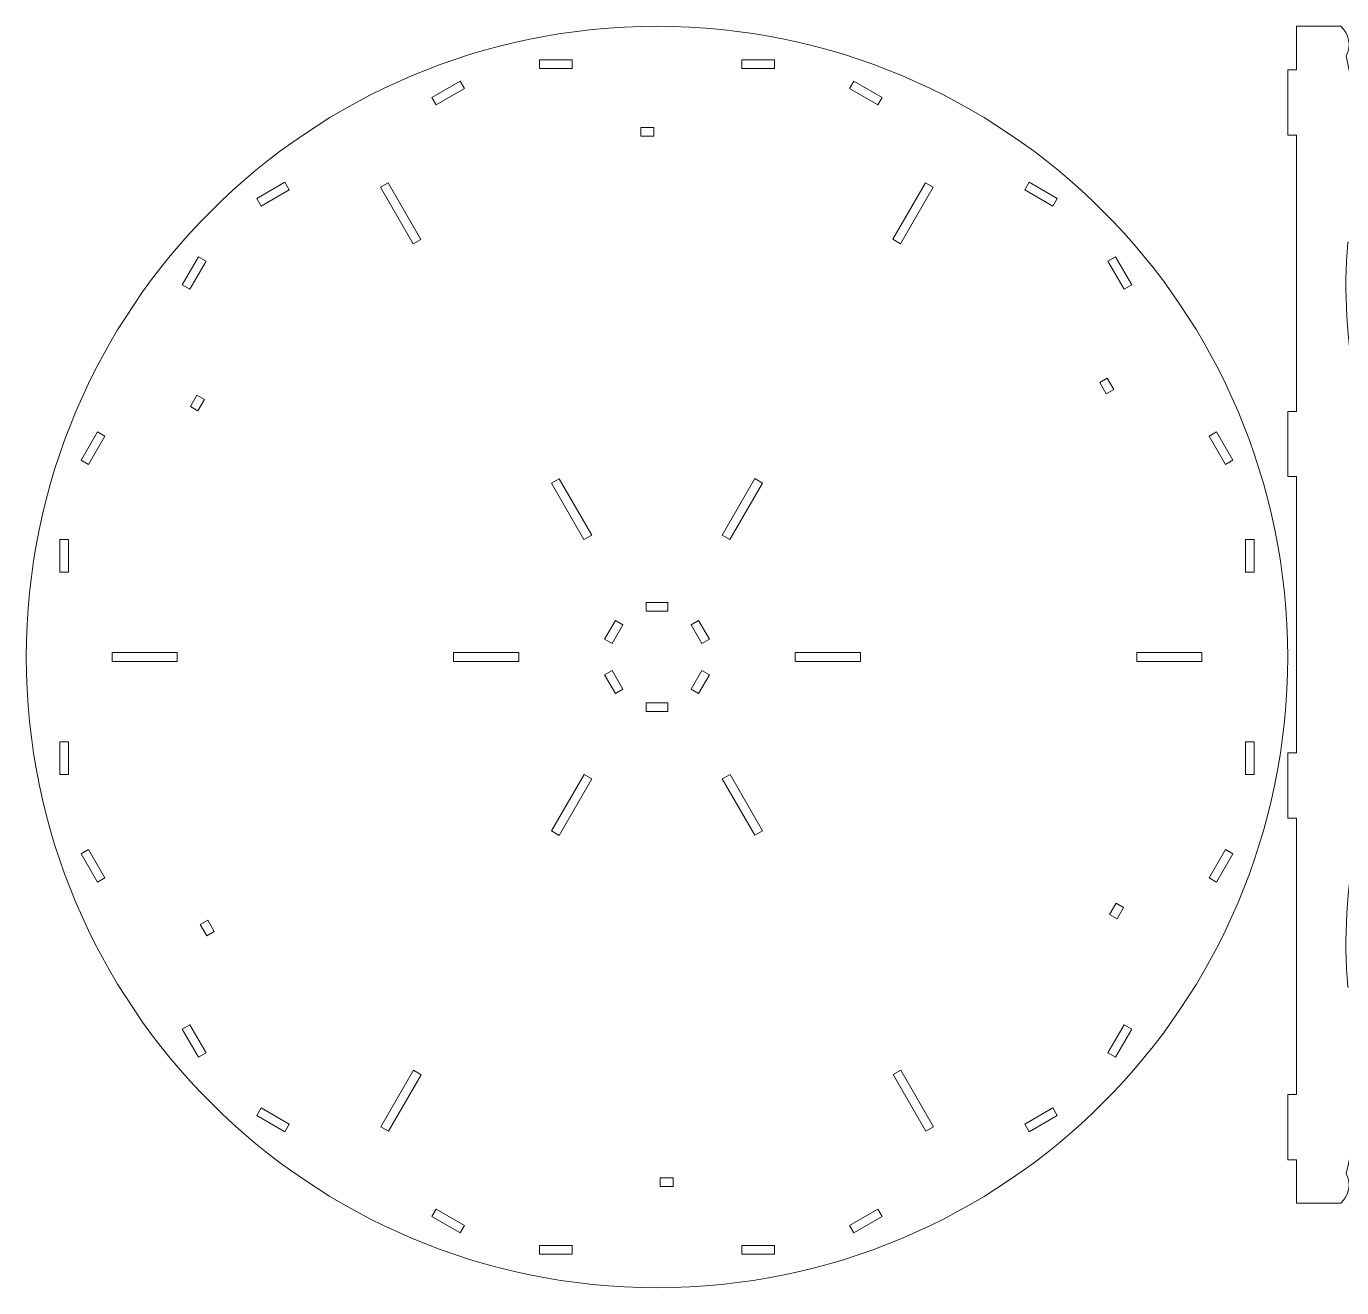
# Model space of a CAD drawing. Header units: millimetres. Extents: x -483 to 483, y -214 to 218.
# Drawn here: x -482.8 to -36.9, y -213.8 to 213.8 of the extents above; entities that cross this region are included whole.
import ezdxf

# ---------------------------------------------------------------- set-up
doc = ezdxf.new("R2010")
doc.units = ezdxf.units.MM
doc.header["$MEASUREMENT"] = 0
doc.layers.add('Layer 1', color=7, linetype='Continuous')

msp = doc.modelspace()

# ---------------------------------------------------------------- linework, layer by layer
at = {"layer": 'Layer 1', "color": 250, "lineweight": 20}
for points, knots in [([(-55.1823, -0.0121), (-55.1823, 118.0758), (-150.9114, 213.8049), (-268.9993, 213.8049), (-268.9993, 213.8049), (-387.0872, 213.8049), (-482.8163, 118.0758), (-482.8163, -0.0121), (-482.8163, -0.0121), (-482.8163, -118.0999), (-387.0872, -213.829), (-268.9993, -213.829), (-268.9993, -213.829), (-150.9114, -213.829), (-55.1823, -118.0999), (-55.1823, -0.0121)], [0, 0, 0, 0, 0.2, 0.2, 0.2, 0.2, 0.4, 0.4, 0.4, 0.4, 0.6, 0.6, 0.6, 0.6, 1, 1, 1, 1]), ([(-33.8007, 151.3284), (-30.4779, 168.7004), (-31.0252, 186.596), (-35.4088, 203.74), (-35.4088, 203.74), (-33.5289, 207.0963), (-34.2873, 211.3137), (-37.2188, 213.8049), (-37.2188, 213.8049), (-37.2188, 213.8049), (-52.2331, 213.8049), (-52.2331, 213.8049), (-52.2331, 213.8049), (-52.2331, 213.8049), (-52.2331, 199.0589), (-52.2331, 199.0589), (-52.2331, 199.0589), (-52.2331, 199.0589), (-55.1823, 199.0589), (-55.1823, 199.0589), (-55.1823, 199.0589), (-55.1823, 199.0589), (-55.1823, 176.9399), (-55.1823, 176.9399), (-55.1823, 176.9399), (-55.1823, 176.9399), (-52.2331, 176.9399), (-52.2331, 176.9399), (-52.2331, 176.9399), (-52.2331, 176.9399), (-52.2331, 83.2594), (-52.2331, 83.2594), (-52.2331, 83.2594), (-52.2331, 83.2594), (-55.1823, 83.2594), (-55.1823, 83.2594), (-55.1823, 83.2594), (-55.1823, 83.2594), (-55.1823, 61.1404), (-55.1823, 61.1404), (-55.1823, 61.1404), (-55.1823, 61.1404), (-52.2331, 61.1404), (-52.2331, 61.1404), (-52.2331, 61.1404), (-52.2331, 61.1404), (-52.2331, -32.5402), (-52.2331, -32.5402), (-52.2331, -32.5402), (-52.2331, -32.5402), (-55.1823, -32.5402), (-55.1823, -32.5402), (-55.1823, -32.5402), (-55.1823, -32.5402), (-55.1823, -54.6591), (-55.1823, -54.6591), (-55.1823, -54.6591), (-55.1823, -54.6591), (-52.2331, -54.6591), (-52.2331, -54.6591), (-52.2331, -54.6591), (-52.2331, -54.6591), (-52.2331, -148.3398), (-52.2331, -148.3398), (-52.2331, -148.3398), (-52.2331, -148.3398), (-55.1823, -148.3398), (-55.1823, -148.3398), (-55.1823, -148.3398), (-55.1823, -148.3398), (-55.1823, -170.4587), (-55.1823, -170.4587), (-55.1823, -170.4587), (-55.1823, -170.4587), (-52.2331, -170.4587), (-52.2331, -170.4587), (-52.2331, -170.4587), (-52.2331, -170.4587), (-52.2331, -185.2047), (-52.2331, -185.2047), (-52.2331, -185.2047), (-52.2331, -185.2047), (-37.2188, -185.2047), (-37.2188, -185.2047), (-37.2188, -185.2047), (-34.2873, -182.7136), (-33.5289, -178.4962), (-35.4088, -175.1398), (-35.4088, -175.1398), (-30.9377, -157.6536), (-30.4576, -139.3856), (-34.0043, -121.6888), (-34.0043, -121.6888), (-30.5012, -119.3784), (-31.2385, -113.0612), (-34.7416, -111.8569), (-34.7416, -111.8569), (-38.3007, -78.5049), (-26.9138, -45.6013), (-30.897, -12.243), (-30.897, -12.243), (-28.0067, -10.9196), (-26.4623, -7.7313), (-27.2155, -4.6429), (-27.2155, -4.6429), (-27.2155, -4.6429), (-27.2155, 33.2431), (-27.2155, 33.2431), (-27.2155, 33.2431), (-26.4623, 36.3314), (-28.0067, 39.5198), (-30.897, 40.8432), (-30.897, 40.8432), (-26.9138, 74.2015), (-38.3007, 107.105), (-34.7416, 140.4571), (-34.7416, 140.4571), (-31.308, 141.6376), (-30.5316, 147.7298), (-33.8007, 150.1467), (-33.8007, 150.1467), (-33.8007, 150.1467), (-33.8007, 151.3284), (-33.8007, 151.3284)], [0, 0, 0, 0, 0.03125, 0.03125, 0.03125, 0.03125, 0.0625, 0.0625, 0.0625, 0.0625, 0.09375, 0.09375, 0.09375, 0.09375, 0.125, 0.125, 0.125, 0.125, 0.15625, 0.15625, 0.15625, 0.15625, 0.1875, 0.1875, 0.1875, 0.1875, 0.21875, 0.21875, 0.21875, 0.21875, 0.25, 0.25, 0.25, 0.25, 0.28125, 0.28125, 0.28125, 0.28125, 0.3125, 0.3125, 0.3125, 0.3125, 0.34375, 0.34375, 0.34375, 0.34375, 0.375, 0.375, 0.375, 0.375, 0.40625, 0.40625, 0.40625, 0.40625, 0.4375, 0.4375, 0.4375, 0.4375, 0.46875, 0.46875, 0.46875, 0.46875, 0.5, 0.5, 0.5, 0.5, 0.53125, 0.53125, 0.53125, 0.53125, 0.5625, 0.5625, 0.5625, 0.5625, 0.59375, 0.59375, 0.59375, 0.59375, 0.625, 0.625, 0.625, 0.625, 0.65625, 0.65625, 0.65625, 0.65625, 0.6875, 0.6875, 0.6875, 0.6875, 0.71875, 0.71875, 0.71875, 0.71875, 0.75, 0.75, 0.75, 0.75, 0.78125, 0.78125, 0.78125, 0.78125, 0.8125, 0.8125, 0.8125, 0.8125, 0.84375, 0.84375, 0.84375, 0.84375, 0.875, 0.875, 0.875, 0.875, 0.90625, 0.90625, 0.90625, 0.90625, 0.9375, 0.9375, 0.9375, 0.9375, 1, 1, 1, 1]), ([(-297.757, 199.4931), (-297.757, 199.4931), (-308.8165, 199.4931), (-308.8165, 199.4931), (-308.8165, 199.4931), (-308.8165, 199.4931), (-308.8165, 202.4423), (-308.8165, 202.4423), (-308.8165, 202.4423), (-308.8165, 202.4423), (-297.757, 202.4423), (-297.757, 202.4423), (-297.757, 202.4423), (-297.757, 202.4423), (-297.757, 199.4931), (-297.757, 199.4931)], [0, 0, 0, 0, 0.2, 0.2, 0.2, 0.2, 0.4, 0.4, 0.4, 0.4, 0.6, 0.6, 0.6, 0.6, 1, 1, 1, 1]), ([(-229.1821, 199.4931), (-229.1821, 199.4931), (-240.2416, 199.4931), (-240.2416, 199.4931), (-240.2416, 199.4931), (-240.2416, 199.4931), (-240.2416, 202.4423), (-240.2416, 202.4423), (-240.2416, 202.4423), (-240.2416, 202.4423), (-229.1821, 202.4423), (-229.1821, 202.4423), (-229.1821, 202.4423), (-229.1821, 202.4423), (-229.1821, 199.4931), (-229.1821, 199.4931)], [0, 0, 0, 0, 0.2, 0.2, 0.2, 0.2, 0.4, 0.4, 0.4, 0.4, 0.6, 0.6, 0.6, 0.6, 1, 1, 1, 1]), ([(-334.2692, 192.6731), (-334.2692, 192.6731), (-343.847, 187.1434), (-343.847, 187.1434), (-343.847, 187.1434), (-343.847, 187.1434), (-345.3216, 189.6974), (-345.3216, 189.6974), (-345.3216, 189.6974), (-345.3216, 189.6974), (-335.7438, 195.2272), (-335.7438, 195.2272), (-335.7438, 195.2272), (-335.7438, 195.2272), (-334.2692, 192.6731), (-334.2692, 192.6731)], [0, 0, 0, 0, 0.2, 0.2, 0.2, 0.2, 0.4, 0.4, 0.4, 0.4, 0.6, 0.6, 0.6, 0.6, 1, 1, 1, 1]), ([(-194.1516, 187.1434), (-194.1516, 187.1434), (-203.7294, 192.6731), (-203.7294, 192.6731), (-203.7294, 192.6731), (-203.7294, 192.6731), (-202.2548, 195.2272), (-202.2548, 195.2272), (-202.2548, 195.2272), (-202.2548, 195.2272), (-192.677, 189.6974), (-192.677, 189.6974), (-192.677, 189.6974), (-192.677, 189.6974), (-194.1516, 187.1434), (-194.1516, 187.1434)], [0, 0, 0, 0, 0.2, 0.2, 0.2, 0.2, 0.4, 0.4, 0.4, 0.4, 0.6, 0.6, 0.6, 0.6, 1, 1, 1, 1]), ([(-270.1053, 176.5122), (-270.1053, 176.5122), (-274.5291, 176.5122), (-274.5291, 176.5122), (-274.5291, 176.5122), (-274.5291, 176.5122), (-274.5291, 179.4614), (-274.5291, 179.4614), (-274.5291, 179.4614), (-274.5291, 179.4614), (-270.1053, 179.4614), (-270.1053, 179.4614), (-270.1053, 179.4614), (-270.1053, 179.4614), (-270.1053, 176.5122), (-270.1053, 176.5122)], [0, 0, 0, 0, 0.2, 0.2, 0.2, 0.2, 0.4, 0.4, 0.4, 0.4, 0.6, 0.6, 0.6, 0.6, 1, 1, 1, 1]), ([(-393.6568, 158.3856), (-393.6568, 158.3856), (-403.2347, 152.8558), (-403.2347, 152.8558), (-403.2347, 152.8558), (-403.2347, 152.8558), (-404.7093, 155.4099), (-404.7093, 155.4099), (-404.7093, 155.4099), (-404.7093, 155.4099), (-395.1314, 160.9396), (-395.1314, 160.9396), (-395.1314, 160.9396), (-395.1314, 160.9396), (-393.6568, 158.3856), (-393.6568, 158.3856)], [0, 0, 0, 0, 0.2, 0.2, 0.2, 0.2, 0.4, 0.4, 0.4, 0.4, 0.6, 0.6, 0.6, 0.6, 1, 1, 1, 1]), ([(-360.1019, 160.7314), (-360.1019, 160.7314), (-349.0424, 141.5757), (-349.0424, 141.5757), (-349.0424, 141.5757), (-349.0424, 141.5757), (-351.6603, 140.0643), (-351.6603, 140.0643), (-351.6603, 140.0643), (-351.6603, 140.0643), (-362.7198, 159.2199), (-362.7198, 159.2199), (-362.7198, 159.2199), (-362.7198, 159.2199), (-360.1019, 160.7314), (-360.1019, 160.7314)], [0, 0, 0, 0, 0.2, 0.2, 0.2, 0.2, 0.4, 0.4, 0.4, 0.4, 0.6, 0.6, 0.6, 0.6, 1, 1, 1, 1]), ([(-189.02, 141.6126), (-189.02, 141.6126), (-177.9605, 160.7682), (-177.9605, 160.7682), (-177.9605, 160.7682), (-177.9605, 160.7682), (-175.3426, 159.2568), (-175.3426, 159.2568), (-175.3426, 159.2568), (-175.3426, 159.2568), (-186.4021, 140.1011), (-186.4021, 140.1011), (-186.4021, 140.1011), (-186.4021, 140.1011), (-189.02, 141.6126), (-189.02, 141.6126)], [0, 0, 0, 0, 0.2, 0.2, 0.2, 0.2, 0.4, 0.4, 0.4, 0.4, 0.6, 0.6, 0.6, 0.6, 1, 1, 1, 1]), ([(-134.7639, 152.8558), (-134.7639, 152.8558), (-144.3417, 158.3856), (-144.3417, 158.3856), (-144.3417, 158.3856), (-144.3417, 158.3856), (-142.8671, 160.9396), (-142.8671, 160.9396), (-142.8671, 160.9396), (-142.8671, 160.9396), (-133.2893, 155.4099), (-133.2893, 155.4099), (-133.2893, 155.4099), (-133.2893, 155.4099), (-134.7639, 152.8558), (-134.7639, 152.8558)], [0, 0, 0, 0, 0.2, 0.2, 0.2, 0.2, 0.4, 0.4, 0.4, 0.4, 0.6, 0.6, 0.6, 0.6, 1, 1, 1, 1]), ([(-421.8673, 134.2232), (-421.8673, 134.2232), (-427.397, 124.6454), (-427.397, 124.6454), (-427.397, 124.6454), (-427.397, 124.6454), (-429.9511, 126.12), (-429.9511, 126.12), (-429.9511, 126.12), (-429.9511, 126.12), (-424.4213, 135.6978), (-424.4213, 135.6978), (-424.4213, 135.6978), (-424.4213, 135.6978), (-421.8673, 134.2232), (-421.8673, 134.2232)], [0, 0, 0, 0, 0.2, 0.2, 0.2, 0.2, 0.4, 0.4, 0.4, 0.4, 0.6, 0.6, 0.6, 0.6, 1, 1, 1, 1]), ([(-110.6016, 124.6454), (-110.6016, 124.6454), (-116.1313, 134.2232), (-116.1313, 134.2232), (-116.1313, 134.2232), (-116.1313, 134.2232), (-113.5772, 135.6978), (-113.5772, 135.6978), (-113.5772, 135.6978), (-113.5772, 135.6978), (-108.0475, 126.12), (-108.0475, 126.12), (-108.0475, 126.12), (-108.0475, 126.12), (-110.6016, 124.6454), (-110.6016, 124.6454)], [0, 0, 0, 0, 0.2, 0.2, 0.2, 0.2, 0.4, 0.4, 0.4, 0.4, 0.6, 0.6, 0.6, 0.6, 1, 1, 1, 1]), ([(-116.6776, 89.2078), (-116.6776, 89.2078), (-118.8895, 93.039), (-118.8895, 93.039), (-118.8895, 93.039), (-118.8895, 93.039), (-116.3355, 94.5136), (-116.3355, 94.5136), (-116.3355, 94.5136), (-116.3355, 94.5136), (-114.1236, 90.6824), (-114.1236, 90.6824), (-114.1236, 90.6824), (-114.1236, 90.6824), (-116.6776, 89.2078), (-116.6776, 89.2078)], [0, 0, 0, 0, 0.2, 0.2, 0.2, 0.2, 0.4, 0.4, 0.4, 0.4, 0.6, 0.6, 0.6, 0.6, 1, 1, 1, 1]), ([(-422.4269, 87.2922), (-422.4269, 87.2922), (-424.6388, 83.4612), (-424.6388, 83.4612), (-424.6388, 83.4612), (-424.6388, 83.4612), (-427.1928, 84.9358), (-427.1928, 84.9358), (-427.1928, 84.9358), (-427.1928, 84.9358), (-424.9809, 88.7668), (-424.9809, 88.7668), (-424.9809, 88.7668), (-424.9809, 88.7668), (-422.4269, 87.2922), (-422.4269, 87.2922)], [0, 0, 0, 0, 0.2, 0.2, 0.2, 0.2, 0.4, 0.4, 0.4, 0.4, 0.6, 0.6, 0.6, 0.6, 1, 1, 1, 1]), ([(-456.1548, 74.8356), (-456.1548, 74.8356), (-461.6845, 65.2577), (-461.6845, 65.2577), (-461.6845, 65.2577), (-461.6845, 65.2577), (-464.2386, 66.7323), (-464.2386, 66.7323), (-464.2386, 66.7323), (-464.2386, 66.7323), (-458.7089, 76.3102), (-458.7089, 76.3102), (-458.7089, 76.3102), (-458.7089, 76.3102), (-456.1548, 74.8356), (-456.1548, 74.8356)], [0, 0, 0, 0, 0.2, 0.2, 0.2, 0.2, 0.4, 0.4, 0.4, 0.4, 0.6, 0.6, 0.6, 0.6, 1, 1, 1, 1]), ([(-76.314, 65.2577), (-76.314, 65.2577), (-81.8438, 74.8356), (-81.8438, 74.8356), (-81.8438, 74.8356), (-81.8438, 74.8356), (-79.2897, 76.3102), (-79.2897, 76.3102), (-79.2897, 76.3102), (-79.2897, 76.3102), (-73.7599, 66.7323), (-73.7599, 66.7323), (-73.7599, 66.7323), (-73.7599, 66.7323), (-76.314, 65.2577), (-76.314, 65.2577)], [0, 0, 0, 0, 0.2, 0.2, 0.2, 0.2, 0.4, 0.4, 0.4, 0.4, 0.6, 0.6, 0.6, 0.6, 1, 1, 1, 1]), ([(-302.2019, 60.4458), (-302.2019, 60.4458), (-291.1424, 41.2901), (-291.1424, 41.2901), (-291.1424, 41.2901), (-291.1424, 41.2901), (-293.7604, 39.7787), (-293.7604, 39.7787), (-293.7604, 39.7787), (-293.7604, 39.7787), (-304.8199, 58.9343), (-304.8199, 58.9343), (-304.8199, 58.9343), (-304.8199, 58.9343), (-302.2019, 60.4458), (-302.2019, 60.4458)], [0, 0, 0, 0, 0.2, 0.2, 0.2, 0.2, 0.4, 0.4, 0.4, 0.4, 0.6, 0.6, 0.6, 0.6, 1, 1, 1, 1]), ([(-246.92, 41.327), (-246.92, 41.327), (-235.8605, 60.4826), (-235.8605, 60.4826), (-235.8605, 60.4826), (-235.8605, 60.4826), (-233.2426, 58.9712), (-233.2426, 58.9712), (-233.2426, 58.9712), (-233.2426, 58.9712), (-244.3021, 39.8155), (-244.3021, 39.8155), (-244.3021, 39.8155), (-244.3021, 39.8155), (-246.92, 41.327), (-246.92, 41.327)], [0, 0, 0, 0, 0.2, 0.2, 0.2, 0.2, 0.4, 0.4, 0.4, 0.4, 0.6, 0.6, 0.6, 0.6, 1, 1, 1, 1]), ([(-468.5046, 39.805), (-468.5046, 39.805), (-468.5046, 28.7455), (-468.5046, 28.7455), (-468.5046, 28.7455), (-468.5046, 28.7455), (-471.4538, 28.7455), (-471.4538, 28.7455), (-471.4538, 28.7455), (-471.4538, 28.7455), (-471.4538, 39.805), (-471.4538, 39.805), (-471.4538, 39.805), (-471.4538, 39.805), (-468.5046, 39.805), (-468.5046, 39.805)], [0, 0, 0, 0, 0.2, 0.2, 0.2, 0.2, 0.4, 0.4, 0.4, 0.4, 0.6, 0.6, 0.6, 0.6, 1, 1, 1, 1]), ([(-69.494, 39.805), (-69.494, 39.805), (-66.5448, 39.805), (-66.5448, 39.805), (-66.5448, 39.805), (-66.5448, 39.805), (-66.5448, 28.7455), (-66.5448, 28.7455), (-66.5448, 28.7455), (-66.5448, 28.7455), (-69.494, 28.7455), (-69.494, 28.7455), (-69.494, 28.7455), (-69.494, 28.7455), (-69.494, 39.805), (-69.494, 39.805)], [0, 0, 0, 0, 0.2, 0.2, 0.2, 0.2, 0.4, 0.4, 0.4, 0.4, 0.6, 0.6, 0.6, 0.6, 1, 1, 1, 1]), ([(-272.6858, 18.4203), (-272.6858, 18.4203), (-265.3128, 18.4203), (-265.3128, 18.4203), (-265.3128, 18.4203), (-265.3128, 18.4203), (-265.3128, 15.4711), (-265.3128, 15.4711), (-265.3128, 15.4711), (-265.3128, 15.4711), (-272.6858, 15.4711), (-272.6858, 15.4711), (-272.6858, 15.4711), (-272.6858, 15.4711), (-272.6858, 18.4203), (-272.6858, 18.4203)], [0, 0, 0, 0, 0.2, 0.2, 0.2, 0.2, 0.4, 0.4, 0.4, 0.4, 0.6, 0.6, 0.6, 0.6, 1, 1, 1, 1]), ([(-283.119, 12.3967), (-283.119, 12.3967), (-280.5649, 10.9221), (-280.5649, 10.9221), (-280.5649, 10.9221), (-280.5649, 10.9221), (-284.2514, 4.537), (-284.2514, 4.537), (-284.2514, 4.537), (-284.2514, 4.537), (-286.8055, 6.0116), (-286.8055, 6.0116), (-286.8055, 6.0116), (-286.8055, 6.0116), (-283.119, 12.3967), (-283.119, 12.3967)], [0, 0, 0, 0, 0.2, 0.2, 0.2, 0.2, 0.4, 0.4, 0.4, 0.4, 0.6, 0.6, 0.6, 0.6, 1, 1, 1, 1]), ([(-257.4337, 10.9221), (-257.4337, 10.9221), (-254.8796, 12.3967), (-254.8796, 12.3967), (-254.8796, 12.3967), (-254.8796, 12.3967), (-251.1931, 6.0116), (-251.1931, 6.0116), (-251.1931, 6.0116), (-251.1931, 6.0116), (-253.7472, 4.537), (-253.7472, 4.537), (-253.7472, 4.537), (-253.7472, 4.537), (-257.4337, 10.9221), (-257.4337, 10.9221)], [0, 0, 0, 0, 0.2, 0.2, 0.2, 0.2, 0.4, 0.4, 0.4, 0.4, 0.6, 0.6, 0.6, 0.6, 1, 1, 1, 1]), ([(-431.6396, 1.4625), (-431.6396, 1.4625), (-431.6396, -1.5604), (-431.6396, -1.5604), (-431.6396, -1.5604), (-431.6396, -1.5604), (-453.7586, -1.5604), (-453.7586, -1.5604), (-453.7586, -1.5604), (-453.7586, -1.5604), (-453.7586, 1.4625), (-453.7586, 1.4625), (-453.7586, 1.4625), (-453.7586, 1.4625), (-431.6396, 1.4625), (-431.6396, 1.4625)], [0, 0, 0, 0, 0.2, 0.2, 0.2, 0.2, 0.4, 0.4, 0.4, 0.4, 0.6, 0.6, 0.6, 0.6, 1, 1, 1, 1]), ([(-315.8397, 1.4625), (-315.8397, 1.4625), (-315.8397, -1.5604), (-315.8397, -1.5604), (-315.8397, -1.5604), (-315.8397, -1.5604), (-337.9587, -1.5604), (-337.9587, -1.5604), (-337.9587, -1.5604), (-337.9587, -1.5604), (-337.9587, 1.4625), (-337.9587, 1.4625), (-337.9587, 1.4625), (-337.9587, 1.4625), (-315.8397, 1.4625), (-315.8397, 1.4625)], [0, 0, 0, 0, 0.2, 0.2, 0.2, 0.2, 0.4, 0.4, 0.4, 0.4, 0.6, 0.6, 0.6, 0.6, 1, 1, 1, 1]), ([(-222.1589, 1.5362), (-222.1589, 1.5362), (-200.0399, 1.5362), (-200.0399, 1.5362), (-200.0399, 1.5362), (-200.0399, 1.5362), (-200.0399, -1.4867), (-200.0399, -1.4867), (-200.0399, -1.4867), (-200.0399, -1.4867), (-222.1589, -1.4867), (-222.1589, -1.4867), (-222.1589, -1.4867), (-222.1589, -1.4867), (-222.1589, 1.5362), (-222.1589, 1.5362)], [0, 0, 0, 0, 0.2, 0.2, 0.2, 0.2, 0.4, 0.4, 0.4, 0.4, 0.6, 0.6, 0.6, 0.6, 1, 1, 1, 1]), ([(-106.359, 1.5362), (-106.359, 1.5362), (-84.24, 1.5362), (-84.24, 1.5362), (-84.24, 1.5362), (-84.24, 1.5362), (-84.24, -1.4867), (-84.24, -1.4867), (-84.24, -1.4867), (-84.24, -1.4867), (-106.359, -1.4867), (-106.359, -1.4867), (-106.359, -1.4867), (-106.359, -1.4867), (-106.359, 1.5362), (-106.359, 1.5362)], [0, 0, 0, 0, 0.2, 0.2, 0.2, 0.2, 0.4, 0.4, 0.4, 0.4, 0.6, 0.6, 0.6, 0.6, 1, 1, 1, 1]), ([(-284.2514, -4.5612), (-284.2514, -4.5612), (-280.5649, -10.9463), (-280.5649, -10.9463), (-280.5649, -10.9463), (-280.5649, -10.9463), (-283.119, -12.4209), (-283.119, -12.4209), (-283.119, -12.4209), (-283.119, -12.4209), (-286.8055, -6.0358), (-286.8055, -6.0358), (-286.8055, -6.0358), (-286.8055, -6.0358), (-284.2514, -4.5612), (-284.2514, -4.5612)], [0, 0, 0, 0, 0.2, 0.2, 0.2, 0.2, 0.4, 0.4, 0.4, 0.4, 0.6, 0.6, 0.6, 0.6, 1, 1, 1, 1]), ([(-257.4337, -10.9463), (-257.4337, -10.9463), (-253.7472, -4.5612), (-253.7472, -4.5612), (-253.7472, -4.5612), (-253.7472, -4.5612), (-251.1931, -6.0358), (-251.1931, -6.0358), (-251.1931, -6.0358), (-251.1931, -6.0358), (-254.8796, -12.4209), (-254.8796, -12.4209), (-254.8796, -12.4209), (-254.8796, -12.4209), (-257.4337, -10.9463), (-257.4337, -10.9463)], [0, 0, 0, 0, 0.2, 0.2, 0.2, 0.2, 0.4, 0.4, 0.4, 0.4, 0.6, 0.6, 0.6, 0.6, 1, 1, 1, 1]), ([(-272.6858, -15.4954), (-272.6858, -15.4954), (-265.3128, -15.4954), (-265.3128, -15.4954), (-265.3128, -15.4954), (-265.3128, -15.4954), (-265.3128, -18.4446), (-265.3128, -18.4446), (-265.3128, -18.4446), (-265.3128, -18.4446), (-272.6858, -18.4446), (-272.6858, -18.4446), (-272.6858, -18.4446), (-272.6858, -18.4446), (-272.6858, -15.4954), (-272.6858, -15.4954)], [0, 0, 0, 0, 0.2, 0.2, 0.2, 0.2, 0.4, 0.4, 0.4, 0.4, 0.6, 0.6, 0.6, 0.6, 1, 1, 1, 1]), ([(-468.5046, -28.7698), (-468.5046, -28.7698), (-468.5046, -39.8293), (-468.5046, -39.8293), (-468.5046, -39.8293), (-468.5046, -39.8293), (-471.4538, -39.8293), (-471.4538, -39.8293), (-471.4538, -39.8293), (-471.4538, -39.8293), (-471.4538, -28.7698), (-471.4538, -28.7698), (-471.4538, -28.7698), (-471.4538, -28.7698), (-468.5046, -28.7698), (-468.5046, -28.7698)], [0, 0, 0, 0, 0.2, 0.2, 0.2, 0.2, 0.4, 0.4, 0.4, 0.4, 0.6, 0.6, 0.6, 0.6, 1, 1, 1, 1]), ([(-69.494, -39.8293), (-69.494, -39.8293), (-69.494, -28.7698), (-69.494, -28.7698), (-69.494, -28.7698), (-69.494, -28.7698), (-66.5448, -28.7698), (-66.5448, -28.7698), (-66.5448, -28.7698), (-66.5448, -28.7698), (-66.5448, -39.8293), (-66.5448, -39.8293), (-66.5448, -39.8293), (-66.5448, -39.8293), (-69.494, -39.8293), (-69.494, -39.8293)], [0, 0, 0, 0, 0.2, 0.2, 0.2, 0.2, 0.4, 0.4, 0.4, 0.4, 0.6, 0.6, 0.6, 0.6, 1, 1, 1, 1]), ([(-304.756, -58.9954), (-304.756, -58.9954), (-293.6965, -39.8398), (-293.6965, -39.8398), (-293.6965, -39.8398), (-293.6965, -39.8398), (-291.0786, -41.3512), (-291.0786, -41.3512), (-291.0786, -41.3512), (-291.0786, -41.3512), (-302.1381, -60.5069), (-302.1381, -60.5069), (-302.1381, -60.5069), (-302.1381, -60.5069), (-304.756, -58.9954), (-304.756, -58.9954)], [0, 0, 0, 0, 0.2, 0.2, 0.2, 0.2, 0.4, 0.4, 0.4, 0.4, 0.6, 0.6, 0.6, 0.6, 1, 1, 1, 1]), ([(-244.2382, -39.8029), (-244.2382, -39.8029), (-233.1787, -58.9585), (-233.1787, -58.9585), (-233.1787, -58.9585), (-233.1787, -58.9585), (-235.7966, -60.47), (-235.7966, -60.47), (-235.7966, -60.47), (-235.7966, -60.47), (-246.8561, -41.3144), (-246.8561, -41.3144), (-246.8561, -41.3144), (-246.8561, -41.3144), (-244.2382, -39.8029), (-244.2382, -39.8029)], [0, 0, 0, 0, 0.2, 0.2, 0.2, 0.2, 0.4, 0.4, 0.4, 0.4, 0.6, 0.6, 0.6, 0.6, 1, 1, 1, 1]), ([(-461.6845, -65.282), (-461.6845, -65.282), (-456.1548, -74.8598), (-456.1548, -74.8598), (-456.1548, -74.8598), (-456.1548, -74.8598), (-458.7089, -76.3344), (-458.7089, -76.3344), (-458.7089, -76.3344), (-458.7089, -76.3344), (-464.2386, -66.7566), (-464.2386, -66.7566), (-464.2386, -66.7566), (-464.2386, -66.7566), (-461.6845, -65.282), (-461.6845, -65.282)], [0, 0, 0, 0, 0.2, 0.2, 0.2, 0.2, 0.4, 0.4, 0.4, 0.4, 0.6, 0.6, 0.6, 0.6, 1, 1, 1, 1]), ([(-81.8438, -74.8598), (-81.8438, -74.8598), (-76.314, -65.282), (-76.314, -65.282), (-76.314, -65.282), (-76.314, -65.282), (-73.7599, -66.7566), (-73.7599, -66.7566), (-73.7599, -66.7566), (-73.7599, -66.7566), (-79.2897, -76.3344), (-79.2897, -76.3344), (-79.2897, -76.3344), (-79.2897, -76.3344), (-81.8438, -74.8598), (-81.8438, -74.8598)], [0, 0, 0, 0, 0.2, 0.2, 0.2, 0.2, 0.4, 0.4, 0.4, 0.4, 0.6, 0.6, 0.6, 0.6, 1, 1, 1, 1]), ([(-115.5717, -87.3165), (-115.5717, -87.3165), (-113.3598, -83.4854), (-113.3598, -83.4854), (-113.3598, -83.4854), (-113.3598, -83.4854), (-110.8057, -84.96), (-110.8057, -84.96), (-110.8057, -84.96), (-110.8057, -84.96), (-113.0176, -88.7911), (-113.0176, -88.7911), (-113.0176, -88.7911), (-113.0176, -88.7911), (-115.5717, -87.3165), (-115.5717, -87.3165)], [0, 0, 0, 0, 0.2, 0.2, 0.2, 0.2, 0.4, 0.4, 0.4, 0.4, 0.6, 0.6, 0.6, 0.6, 1, 1, 1, 1]), ([(-421.3209, -89.2321), (-421.3209, -89.2321), (-419.109, -93.0632), (-419.109, -93.0632), (-419.109, -93.0632), (-419.109, -93.0632), (-421.6631, -94.5378), (-421.6631, -94.5378), (-421.6631, -94.5378), (-421.6631, -94.5378), (-423.875, -90.7067), (-423.875, -90.7067), (-423.875, -90.7067), (-423.875, -90.7067), (-421.3209, -89.2321), (-421.3209, -89.2321)], [0, 0, 0, 0, 0.2, 0.2, 0.2, 0.2, 0.4, 0.4, 0.4, 0.4, 0.6, 0.6, 0.6, 0.6, 1, 1, 1, 1]), ([(-427.397, -124.6697), (-427.397, -124.6697), (-421.8673, -134.2475), (-421.8673, -134.2475), (-421.8673, -134.2475), (-421.8673, -134.2475), (-424.4213, -135.7221), (-424.4213, -135.7221), (-424.4213, -135.7221), (-424.4213, -135.7221), (-429.9511, -126.1443), (-429.9511, -126.1443), (-429.9511, -126.1443), (-429.9511, -126.1443), (-427.397, -124.6697), (-427.397, -124.6697)], [0, 0, 0, 0, 0.2, 0.2, 0.2, 0.2, 0.4, 0.4, 0.4, 0.4, 0.6, 0.6, 0.6, 0.6, 1, 1, 1, 1]), ([(-116.1313, -134.2475), (-116.1313, -134.2475), (-110.6016, -124.6697), (-110.6016, -124.6697), (-110.6016, -124.6697), (-110.6016, -124.6697), (-108.0475, -126.1443), (-108.0475, -126.1443), (-108.0475, -126.1443), (-108.0475, -126.1443), (-113.5772, -135.7221), (-113.5772, -135.7221), (-113.5772, -135.7221), (-113.5772, -135.7221), (-116.1313, -134.2475), (-116.1313, -134.2475)], [0, 0, 0, 0, 0.2, 0.2, 0.2, 0.2, 0.4, 0.4, 0.4, 0.4, 0.6, 0.6, 0.6, 0.6, 1, 1, 1, 1]), ([(-362.6559, -159.281), (-362.6559, -159.281), (-351.5964, -140.1254), (-351.5964, -140.1254), (-351.5964, -140.1254), (-351.5964, -140.1254), (-348.9785, -141.6368), (-348.9785, -141.6368), (-348.9785, -141.6368), (-348.9785, -141.6368), (-360.038, -160.7925), (-360.038, -160.7925), (-360.038, -160.7925), (-360.038, -160.7925), (-362.6559, -159.281), (-362.6559, -159.281)], [0, 0, 0, 0, 0.2, 0.2, 0.2, 0.2, 0.4, 0.4, 0.4, 0.4, 0.6, 0.6, 0.6, 0.6, 1, 1, 1, 1]), ([(-186.3383, -140.0885), (-186.3383, -140.0885), (-175.2788, -159.2442), (-175.2788, -159.2442), (-175.2788, -159.2442), (-175.2788, -159.2442), (-177.8967, -160.7556), (-177.8967, -160.7556), (-177.8967, -160.7556), (-177.8967, -160.7556), (-188.9562, -141.6), (-188.9562, -141.6), (-188.9562, -141.6), (-188.9562, -141.6), (-186.3383, -140.0885), (-186.3383, -140.0885)], [0, 0, 0, 0, 0.2, 0.2, 0.2, 0.2, 0.4, 0.4, 0.4, 0.4, 0.6, 0.6, 0.6, 0.6, 1, 1, 1, 1]), ([(-403.2347, -152.8801), (-403.2347, -152.8801), (-393.6568, -158.4098), (-393.6568, -158.4098), (-393.6568, -158.4098), (-393.6568, -158.4098), (-395.1314, -160.9639), (-395.1314, -160.9639), (-395.1314, -160.9639), (-395.1314, -160.9639), (-404.7093, -155.4342), (-404.7093, -155.4342), (-404.7093, -155.4342), (-404.7093, -155.4342), (-403.2347, -152.8801), (-403.2347, -152.8801)], [0, 0, 0, 0, 0.2, 0.2, 0.2, 0.2, 0.4, 0.4, 0.4, 0.4, 0.6, 0.6, 0.6, 0.6, 1, 1, 1, 1]), ([(-144.3417, -158.4098), (-144.3417, -158.4098), (-134.7639, -152.8801), (-134.7639, -152.8801), (-134.7639, -152.8801), (-134.7639, -152.8801), (-133.2893, -155.4342), (-133.2893, -155.4342), (-133.2893, -155.4342), (-133.2893, -155.4342), (-142.8671, -160.9639), (-142.8671, -160.9639), (-142.8671, -160.9639), (-142.8671, -160.9639), (-144.3417, -158.4098), (-144.3417, -158.4098)], [0, 0, 0, 0, 0.2, 0.2, 0.2, 0.2, 0.4, 0.4, 0.4, 0.4, 0.6, 0.6, 0.6, 0.6, 1, 1, 1, 1]), ([(-267.8934, -176.5365), (-267.8934, -176.5365), (-263.4696, -176.5365), (-263.4696, -176.5365), (-263.4696, -176.5365), (-263.4696, -176.5365), (-263.4696, -179.4857), (-263.4696, -179.4857), (-263.4696, -179.4857), (-263.4696, -179.4857), (-267.8934, -179.4857), (-267.8934, -179.4857), (-267.8934, -179.4857), (-267.8934, -179.4857), (-267.8934, -176.5365), (-267.8934, -176.5365)], [0, 0, 0, 0, 0.2, 0.2, 0.2, 0.2, 0.4, 0.4, 0.4, 0.4, 0.6, 0.6, 0.6, 0.6, 1, 1, 1, 1]), ([(-343.847, -187.1676), (-343.847, -187.1676), (-334.2692, -192.6974), (-334.2692, -192.6974), (-334.2692, -192.6974), (-334.2692, -192.6974), (-335.7438, -195.2514), (-335.7438, -195.2514), (-335.7438, -195.2514), (-335.7438, -195.2514), (-345.3216, -189.7217), (-345.3216, -189.7217), (-345.3216, -189.7217), (-345.3216, -189.7217), (-343.847, -187.1676), (-343.847, -187.1676)], [0, 0, 0, 0, 0.2, 0.2, 0.2, 0.2, 0.4, 0.4, 0.4, 0.4, 0.6, 0.6, 0.6, 0.6, 1, 1, 1, 1]), ([(-203.7294, -192.6974), (-203.7294, -192.6974), (-194.1516, -187.1676), (-194.1516, -187.1676), (-194.1516, -187.1676), (-194.1516, -187.1676), (-192.677, -189.7217), (-192.677, -189.7217), (-192.677, -189.7217), (-192.677, -189.7217), (-202.2548, -195.2514), (-202.2548, -195.2514), (-202.2548, -195.2514), (-202.2548, -195.2514), (-203.7294, -192.6974), (-203.7294, -192.6974)], [0, 0, 0, 0, 0.2, 0.2, 0.2, 0.2, 0.4, 0.4, 0.4, 0.4, 0.6, 0.6, 0.6, 0.6, 1, 1, 1, 1]), ([(-308.8165, -199.5174), (-308.8165, -199.5174), (-297.757, -199.5174), (-297.757, -199.5174), (-297.757, -199.5174), (-297.757, -199.5174), (-297.757, -202.4666), (-297.757, -202.4666), (-297.757, -202.4666), (-297.757, -202.4666), (-308.8165, -202.4666), (-308.8165, -202.4666), (-308.8165, -202.4666), (-308.8165, -202.4666), (-308.8165, -199.5174), (-308.8165, -199.5174)], [0, 0, 0, 0, 0.2, 0.2, 0.2, 0.2, 0.4, 0.4, 0.4, 0.4, 0.6, 0.6, 0.6, 0.6, 1, 1, 1, 1]), ([(-240.2416, -199.5174), (-240.2416, -199.5174), (-229.1821, -199.5174), (-229.1821, -199.5174), (-229.1821, -199.5174), (-229.1821, -199.5174), (-229.1821, -202.4666), (-229.1821, -202.4666), (-229.1821, -202.4666), (-229.1821, -202.4666), (-240.2416, -202.4666), (-240.2416, -202.4666), (-240.2416, -202.4666), (-240.2416, -202.4666), (-240.2416, -199.5174), (-240.2416, -199.5174)], [0, 0, 0, 0, 0.2, 0.2, 0.2, 0.2, 0.4, 0.4, 0.4, 0.4, 0.6, 0.6, 0.6, 0.6, 1, 1, 1, 1])]:
    msp.add_open_spline(points, degree=3, knots=knots, dxfattribs=at)

doc.saveas('drawing.dxf')
